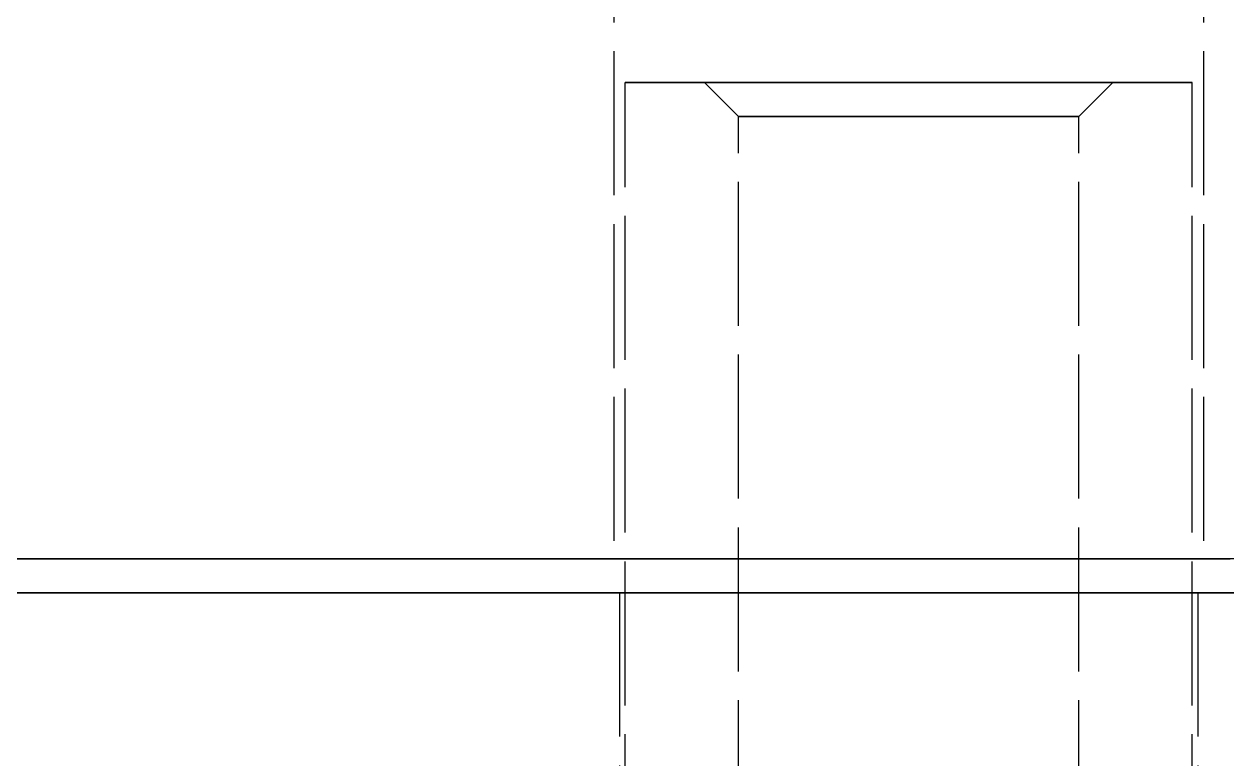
# Model space of a CAD drawing. Header units: millimetres. Extents: x -9 to 221, y -53 to 198.
# Drawn here: x 151.17 to 161.78, y 25.63 to 32.12 of the extents above; entities that cross this region are included whole.
import ezdxf

# ---------------------------------------------------------------- set-up
doc = ezdxf.new("R2010")
doc.units = ezdxf.units.MM
doc.linetypes.add('DASHED', pattern=[1.524, 1.27, -0.254])
doc.layers.add('HIDDEN', color=8, linetype='DASHED')

msp = doc.modelspace()

# ---------------------------------------------------------------- linework, layer by layer
at = {"layer": 'HIDDEN'}
for points in [[(156.375, 33.4), (156.375, 27.4)], [(161.575, 33.4), (161.575, 27.4)], [(161.475, 31.6), (161.39563, 31.6), (161.31627, 31.6), (161.2369, 31.6), (161.15754, 31.6), (161.07817, 31.6), (160.99881, 31.6), (160.91944, 31.6), (160.84008, 31.6), (160.76071, 31.6), (160.68135, 31.6), (160.60198, 31.6), (160.52262, 31.6), (160.44325, 31.6), (160.36389, 31.6), (160.28452, 31.6), (160.20516, 31.6), (160.12579, 31.6), (160.04643, 31.6), (159.96706, 31.6), (159.8877, 31.6), (159.80833, 31.6), (159.72897, 31.6), (159.6496, 31.6), (159.57024, 31.6), (159.49087, 31.6), (159.41151, 31.6), (159.33214, 31.6), (159.25278, 31.6), (159.17341, 31.6), (159.09405, 31.6), (159.01468, 31.6), (158.93532, 31.6), (158.85595, 31.6), (158.77659, 31.6), (158.69722, 31.6), (158.61786, 31.6), (158.53849, 31.6), (158.45913, 31.6), (158.37976, 31.6), (158.3004, 31.6), (158.22103, 31.6), (158.14167, 31.6), (158.0623, 31.6), (157.98294, 31.6), (157.90357, 31.6), (157.82421, 31.6), (157.74484, 31.6), (157.66548, 31.6), (157.58611, 31.6), (157.50675, 31.6), (157.42738, 31.6), (157.34802, 31.6), (157.26865, 31.6), (157.18929, 31.6), (157.10992, 31.6), (157.03056, 31.6), (156.95119, 31.6), (156.87183, 31.6), (156.79246, 31.6), (156.7131, 31.6), (156.63373, 31.6), (156.55437, 31.6), (156.475, 31.6)], [(156.475, 31.6), (156.51468, 31.6), (156.55437, 31.6), (156.59405, 31.6), (156.63373, 31.6), (156.67341, 31.6), (156.7131, 31.6), (156.75278, 31.6), (156.79246, 31.6), (156.83214, 31.6), (156.87183, 31.6), (156.91151, 31.6), (156.95119, 31.6), (156.99087, 31.6), (157.03056, 31.6), (157.07024, 31.6), (157.10992, 31.6), (157.1496, 31.6), (157.18929, 31.6), (157.22897, 31.6), (157.26865, 31.6), (157.30833, 31.6), (157.34802, 31.6), (157.3877, 31.6), (157.42738, 31.6), (157.46706, 31.6), (157.50675, 31.6), (157.54643, 31.6), (157.58611, 31.6), (157.62579, 31.6), (157.66548, 31.6), (157.70516, 31.6), (157.74484, 31.6), (157.78452, 31.6), (157.82421, 31.6), (157.86389, 31.6), (157.90357, 31.6), (157.94325, 31.6), (157.98294, 31.6), (158.02262, 31.6), (158.0623, 31.6), (158.10198, 31.6), (158.14167, 31.6), (158.18135, 31.6), (158.22103, 31.6), (158.26071, 31.6), (158.3004, 31.6), (158.34008, 31.6), (158.37976, 31.6), (158.41944, 31.6), (158.45913, 31.6), (158.49881, 31.6), (158.53849, 31.6), (158.57817, 31.6), (158.61786, 31.6), (158.65754, 31.6), (158.69722, 31.6), (158.7369, 31.6), (158.77659, 31.6), (158.81627, 31.6), (158.85595, 31.6), (158.89563, 31.6), (158.93532, 31.6), (158.975, 31.6)], [(156.475, -25.71), (156.475, 31.6)], [(160.775, 31.6), (160.71786, 31.6), (160.66071, 31.6), (160.60357, 31.6), (160.54643, 31.6), (160.48929, 31.6), (160.43214, 31.6), (160.375, 31.6), (160.31786, 31.6), (160.26071, 31.6), (160.20357, 31.6), (160.14643, 31.6), (160.08929, 31.6), (160.03214, 31.6), (159.975, 31.6), (159.91786, 31.6), (159.86071, 31.6), (159.80357, 31.6), (159.74643, 31.6), (159.68929, 31.6), (159.63214, 31.6), (159.575, 31.6), (159.51786, 31.6), (159.46071, 31.6), (159.40357, 31.6), (159.34643, 31.6), (159.28929, 31.6), (159.23214, 31.6), (159.175, 31.6), (159.11786, 31.6), (159.06071, 31.6), (159.00357, 31.6), (158.94643, 31.6), (158.88929, 31.6), (158.83214, 31.6), (158.775, 31.6), (158.71786, 31.6), (158.66071, 31.6), (158.60357, 31.6), (158.54643, 31.6), (158.48929, 31.6), (158.43214, 31.6), (158.375, 31.6), (158.31786, 31.6), (158.26071, 31.6), (158.20357, 31.6), (158.14643, 31.6), (158.08929, 31.6), (158.03214, 31.6), (157.975, 31.6), (157.91786, 31.6), (157.86071, 31.6), (157.80357, 31.6), (157.74643, 31.6), (157.68929, 31.6), (157.63214, 31.6), (157.575, 31.6), (157.51786, 31.6), (157.46071, 31.6), (157.40357, 31.6), (157.34643, 31.6), (157.28929, 31.6), (157.23214, 31.6), (157.175, 31.6)], [(157.175, 31.6), (157.20357, 31.6), (157.23214, 31.6), (157.26071, 31.6), (157.28929, 31.6), (157.31786, 31.6), (157.34643, 31.6), (157.375, 31.6), (157.40357, 31.6), (157.43214, 31.6), (157.46071, 31.6), (157.48929, 31.6), (157.51786, 31.6), (157.54643, 31.6), (157.575, 31.6), (157.60357, 31.6), (157.63214, 31.6), (157.66071, 31.6), (157.68929, 31.6), (157.71786, 31.6), (157.74643, 31.6), (157.775, 31.6), (157.80357, 31.6), (157.83214, 31.6), (157.86071, 31.6), (157.88929, 31.6), (157.91786, 31.6), (157.94643, 31.6), (157.975, 31.6), (158.00357, 31.6), (158.03214, 31.6), (158.06071, 31.6), (158.08929, 31.6), (158.11786, 31.6), (158.14643, 31.6), (158.175, 31.6), (158.20357, 31.6), (158.23214, 31.6), (158.26071, 31.6), (158.28929, 31.6), (158.31786, 31.6), (158.34643, 31.6), (158.375, 31.6), (158.40357, 31.6), (158.43214, 31.6), (158.46071, 31.6), (158.48929, 31.6), (158.51786, 31.6), (158.54643, 31.6), (158.575, 31.6), (158.60357, 31.6), (158.63214, 31.6), (158.66071, 31.6), (158.68929, 31.6), (158.71786, 31.6), (158.74643, 31.6), (158.775, 31.6), (158.80357, 31.6), (158.83214, 31.6), (158.86071, 31.6), (158.88929, 31.6), (158.91786, 31.6), (158.94643, 31.6), (158.975, 31.6)], [(157.475, 31.3), (157.175, 31.6)], [(158.975, 31.6), (159.00357, 31.6), (159.03214, 31.6), (159.06071, 31.6), (159.08929, 31.6), (159.11786, 31.6), (159.14643, 31.6), (159.175, 31.6), (159.20357, 31.6), (159.23214, 31.6), (159.26071, 31.6), (159.28929, 31.6), (159.31786, 31.6), (159.34643, 31.6), (159.375, 31.6), (159.40357, 31.6), (159.43214, 31.6), (159.46071, 31.6), (159.48929, 31.6), (159.51786, 31.6), (159.54643, 31.6), (159.575, 31.6), (159.60357, 31.6), (159.63214, 31.6), (159.66071, 31.6), (159.68929, 31.6), (159.71786, 31.6), (159.74643, 31.6), (159.775, 31.6), (159.80357, 31.6), (159.83214, 31.6), (159.86071, 31.6), (159.88929, 31.6), (159.91786, 31.6), (159.94643, 31.6), (159.975, 31.6), (160.00357, 31.6), (160.03214, 31.6), (160.06071, 31.6), (160.08929, 31.6), (160.11786, 31.6), (160.14643, 31.6), (160.175, 31.6), (160.20357, 31.6), (160.23214, 31.6), (160.26071, 31.6), (160.28929, 31.6), (160.31786, 31.6), (160.34643, 31.6), (160.375, 31.6), (160.40357, 31.6), (160.43214, 31.6), (160.46071, 31.6), (160.48929, 31.6), (160.51786, 31.6), (160.54643, 31.6), (160.575, 31.6), (160.60357, 31.6), (160.63214, 31.6), (160.66071, 31.6), (160.68929, 31.6), (160.71786, 31.6), (160.74643, 31.6), (160.775, 31.6)], [(158.975, 31.6), (159.01468, 31.6), (159.05437, 31.6), (159.09405, 31.6), (159.13373, 31.6), (159.17341, 31.6), (159.2131, 31.6), (159.25278, 31.6), (159.29246, 31.6), (159.33214, 31.6), (159.37183, 31.6), (159.41151, 31.6), (159.45119, 31.6), (159.49087, 31.6), (159.53056, 31.6), (159.57024, 31.6), (159.60992, 31.6), (159.6496, 31.6), (159.68929, 31.6), (159.72897, 31.6), (159.76865, 31.6), (159.80833, 31.6), (159.84802, 31.6), (159.8877, 31.6), (159.92738, 31.6), (159.96706, 31.6), (160.00675, 31.6), (160.04643, 31.6), (160.08611, 31.6), (160.12579, 31.6), (160.16548, 31.6), (160.20516, 31.6), (160.24484, 31.6), (160.28452, 31.6), (160.32421, 31.6), (160.36389, 31.6), (160.40357, 31.6), (160.44325, 31.6), (160.48294, 31.6), (160.52262, 31.6), (160.5623, 31.6), (160.60198, 31.6), (160.64167, 31.6), (160.68135, 31.6), (160.72103, 31.6), (160.76071, 31.6), (160.8004, 31.6), (160.84008, 31.6), (160.87976, 31.6), (160.91944, 31.6), (160.95913, 31.6), (160.99881, 31.6), (161.03849, 31.6), (161.07817, 31.6), (161.11786, 31.6), (161.15754, 31.6), (161.19722, 31.6), (161.2369, 31.6), (161.27659, 31.6), (161.31627, 31.6), (161.35595, 31.6), (161.39563, 31.6), (161.43532, 31.6), (161.475, 31.6)], [(160.475, 31.3), (160.775, 31.6)], [(161.475, -25.71), (161.475, 31.6)], [(160.475, 31.3), (160.42738, 31.3), (160.37976, 31.3), (160.33214, 31.3), (160.28452, 31.3), (160.2369, 31.3), (160.18929, 31.3), (160.14167, 31.3), (160.09405, 31.3), (160.04643, 31.3), (159.99881, 31.3), (159.95119, 31.3), (159.90357, 31.3), (159.85595, 31.3), (159.80833, 31.3), (159.76071, 31.3), (159.7131, 31.3), (159.66548, 31.3), (159.61786, 31.3), (159.57024, 31.3), (159.52262, 31.3), (159.475, 31.3), (159.42738, 31.3), (159.37976, 31.3), (159.33214, 31.3), (159.28452, 31.3), (159.2369, 31.3), (159.18929, 31.3), (159.14167, 31.3), (159.09405, 31.3), (159.04643, 31.3), (158.99881, 31.3), (158.95119, 31.3), (158.90357, 31.3), (158.85595, 31.3), (158.80833, 31.3), (158.76071, 31.3), (158.7131, 31.3), (158.66548, 31.3), (158.61786, 31.3), (158.57024, 31.3), (158.52262, 31.3), (158.475, 31.3), (158.42738, 31.3), (158.37976, 31.3), (158.33214, 31.3), (158.28452, 31.3), (158.2369, 31.3), (158.18929, 31.3), (158.14167, 31.3), (158.09405, 31.3), (158.04643, 31.3), (157.99881, 31.3), (157.95119, 31.3), (157.90357, 31.3), (157.85595, 31.3), (157.80833, 31.3), (157.76071, 31.3), (157.7131, 31.3), (157.66548, 31.3), (157.61786, 31.3), (157.57024, 31.3), (157.52262, 31.3), (157.475, 31.3)], [(157.475, 31.3), (157.49881, 31.3), (157.52262, 31.3), (157.54643, 31.3), (157.57024, 31.3), (157.59405, 31.3), (157.61786, 31.3), (157.64167, 31.3), (157.66548, 31.3), (157.68929, 31.3), (157.7131, 31.3), (157.7369, 31.3), (157.76071, 31.3), (157.78452, 31.3), (157.80833, 31.3), (157.83214, 31.3), (157.85595, 31.3), (157.87976, 31.3), (157.90357, 31.3), (157.92738, 31.3), (157.95119, 31.3), (157.975, 31.3), (157.99881, 31.3), (158.02262, 31.3), (158.04643, 31.3), (158.07024, 31.3), (158.09405, 31.3), (158.11786, 31.3), (158.14167, 31.3), (158.16548, 31.3), (158.18929, 31.3), (158.2131, 31.3), (158.2369, 31.3), (158.26071, 31.3), (158.28452, 31.3), (158.30833, 31.3), (158.33214, 31.3), (158.35595, 31.3), (158.37976, 31.3), (158.40357, 31.3), (158.42738, 31.3), (158.45119, 31.3), (158.475, 31.3), (158.49881, 31.3), (158.52262, 31.3), (158.54643, 31.3), (158.57024, 31.3), (158.59405, 31.3), (158.61786, 31.3), (158.64167, 31.3), (158.66548, 31.3), (158.68929, 31.3), (158.7131, 31.3), (158.7369, 31.3), (158.76071, 31.3), (158.78452, 31.3), (158.80833, 31.3), (158.83214, 31.3), (158.85595, 31.3), (158.87976, 31.3), (158.90357, 31.3), (158.92738, 31.3), (158.95119, 31.3), (158.975, 31.3)], [(157.475, -25.41), (157.475, 31.3)], [(158.975, 31.3), (158.99881, 31.3), (159.02262, 31.3), (159.04643, 31.3), (159.07024, 31.3), (159.09405, 31.3), (159.11786, 31.3), (159.14167, 31.3), (159.16548, 31.3), (159.18929, 31.3), (159.2131, 31.3), (159.2369, 31.3), (159.26071, 31.3), (159.28452, 31.3), (159.30833, 31.3), (159.33214, 31.3), (159.35595, 31.3), (159.37976, 31.3), (159.40357, 31.3), (159.42738, 31.3), (159.45119, 31.3), (159.475, 31.3), (159.49881, 31.3), (159.52262, 31.3), (159.54643, 31.3), (159.57024, 31.3), (159.59405, 31.3), (159.61786, 31.3), (159.64167, 31.3), (159.66548, 31.3), (159.68929, 31.3), (159.7131, 31.3), (159.7369, 31.3), (159.76071, 31.3), (159.78452, 31.3), (159.80833, 31.3), (159.83214, 31.3), (159.85595, 31.3), (159.87976, 31.3), (159.90357, 31.3), (159.92738, 31.3), (159.95119, 31.3), (159.975, 31.3), (159.99881, 31.3), (160.02262, 31.3), (160.04643, 31.3), (160.07024, 31.3), (160.09405, 31.3), (160.11786, 31.3), (160.14167, 31.3), (160.16548, 31.3), (160.18929, 31.3), (160.2131, 31.3), (160.2369, 31.3), (160.26071, 31.3), (160.28452, 31.3), (160.30833, 31.3), (160.33214, 31.3), (160.35595, 31.3), (160.37976, 31.3), (160.40357, 31.3), (160.42738, 31.3), (160.45119, 31.3), (160.475, 31.3)], [(160.475, -25.41), (160.475, 31.3)], [(161.98643, 27.4), (161.63214, 27.4), (161.27786, 27.4), (160.92357, 27.4), (160.56929, 27.4), (160.215, 27.4), (159.86071, 27.4), (159.50643, 27.4), (159.15214, 27.4), (158.79786, 27.4), (158.44357, 27.4), (158.08929, 27.4), (157.735, 27.4), (157.38071, 27.4), (157.02643, 27.4), (156.67214, 27.4), (156.31786, 27.4), (155.96357, 27.4), (155.60929, 27.4), (155.255, 27.4), (154.90071, 27.4), (154.54643, 27.4), (154.19214, 27.4), (153.83786, 27.4), (153.48357, 27.4), (153.12929, 27.4), (152.775, 27.4), (152.42071, 27.4), (152.06643, 27.4), (151.71214, 27.4), (151.35786, 27.4), (151.00357, 27.4)], [(151.00357, 27.4), (151.18071, 27.4), (151.35786, 27.4), (151.535, 27.4), (151.71214, 27.4), (151.88929, 27.4), (152.06643, 27.4), (152.24357, 27.4), (152.42071, 27.4), (152.59786, 27.4), (152.775, 27.4), (152.95214, 27.4), (153.12929, 27.4), (153.30643, 27.4), (153.48357, 27.4), (153.66071, 27.4), (153.83786, 27.4), (154.015, 27.4), (154.19214, 27.4), (154.36929, 27.4), (154.54643, 27.4), (154.72357, 27.4), (154.90071, 27.4), (155.07786, 27.4), (155.255, 27.4), (155.43214, 27.4), (155.60929, 27.4), (155.78643, 27.4), (155.96357, 27.4), (156.14071, 27.4), (156.31786, 27.4), (156.495, 27.4), (156.67214, 27.4), (156.84929, 27.4), (157.02643, 27.4), (157.20357, 27.4), (157.38071, 27.4), (157.55786, 27.4), (157.735, 27.4), (157.91214, 27.4), (158.08929, 27.4), (158.26643, 27.4), (158.44357, 27.4), (158.62071, 27.4), (158.79786, 27.4), (158.975, 27.4)], [(161.575, 27.4), (161.49246, 27.4), (161.40992, 27.4), (161.32738, 27.4), (161.24484, 27.4), (161.1623, 27.4), (161.07976, 27.4), (160.99722, 27.4), (160.91468, 27.4), (160.83214, 27.4), (160.7496, 27.4), (160.66706, 27.4), (160.58452, 27.4), (160.50198, 27.4), (160.41944, 27.4), (160.3369, 27.4), (160.25437, 27.4), (160.17183, 27.4), (160.08929, 27.4), (160.00675, 27.4), (159.92421, 27.4), (159.84167, 27.4), (159.75913, 27.4), (159.67659, 27.4), (159.59405, 27.4), (159.51151, 27.4), (159.42897, 27.4), (159.34643, 27.4), (159.26389, 27.4), (159.18135, 27.4), (159.09881, 27.4), (159.01627, 27.4), (158.93373, 27.4), (158.85119, 27.4), (158.76865, 27.4), (158.68611, 27.4), (158.60357, 27.4), (158.52103, 27.4), (158.43849, 27.4), (158.35595, 27.4), (158.27341, 27.4), (158.19087, 27.4), (158.10833, 27.4), (158.02579, 27.4), (157.94325, 27.4), (157.86071, 27.4), (157.77817, 27.4), (157.69563, 27.4), (157.6131, 27.4), (157.53056, 27.4), (157.44802, 27.4), (157.36548, 27.4), (157.28294, 27.4), (157.2004, 27.4), (157.11786, 27.4), (157.03532, 27.4), (156.95278, 27.4), (156.87024, 27.4), (156.7877, 27.4), (156.70516, 27.4), (156.62262, 27.4), (156.54008, 27.4), (156.45754, 27.4), (156.375, 27.4)], [(156.375, 27.4), (156.41627, 27.4), (156.45754, 27.4), (156.49881, 27.4), (156.54008, 27.4), (156.58135, 27.4), (156.62262, 27.4), (156.66389, 27.4), (156.70516, 27.4), (156.74643, 27.4), (156.7877, 27.4), (156.82897, 27.4), (156.87024, 27.4), (156.91151, 27.4), (156.95278, 27.4), (156.99405, 27.4), (157.03532, 27.4), (157.07659, 27.4), (157.11786, 27.4), (157.15913, 27.4), (157.2004, 27.4), (157.24167, 27.4), (157.28294, 27.4), (157.32421, 27.4), (157.36548, 27.4), (157.40675, 27.4), (157.44802, 27.4), (157.48929, 27.4), (157.53056, 27.4), (157.57183, 27.4), (157.6131, 27.4), (157.65437, 27.4), (157.69563, 27.4), (157.7369, 27.4), (157.77817, 27.4), (157.81944, 27.4), (157.86071, 27.4), (157.90198, 27.4), (157.94325, 27.4), (157.98452, 27.4), (158.02579, 27.4), (158.06706, 27.4), (158.10833, 27.4), (158.1496, 27.4), (158.19087, 27.4), (158.23214, 27.4), (158.27341, 27.4), (158.31468, 27.4), (158.35595, 27.4), (158.39722, 27.4), (158.43849, 27.4), (158.47976, 27.4), (158.52103, 27.4), (158.5623, 27.4), (158.60357, 27.4), (158.64484, 27.4), (158.68611, 27.4), (158.72738, 27.4), (158.76865, 27.4), (158.80992, 27.4), (158.85119, 27.4), (158.89246, 27.4), (158.93373, 27.4), (158.975, 27.4)], [(158.975, 27.4), (159.01627, 27.4), (159.05754, 27.4), (159.09881, 27.4), (159.14008, 27.4), (159.18135, 27.4), (159.22262, 27.4), (159.26389, 27.4), (159.30516, 27.4), (159.34643, 27.4), (159.3877, 27.4), (159.42897, 27.4), (159.47024, 27.4), (159.51151, 27.4), (159.55278, 27.4), (159.59405, 27.4), (159.63532, 27.4), (159.67659, 27.4), (159.71786, 27.4), (159.75913, 27.4), (159.8004, 27.4), (159.84167, 27.4), (159.88294, 27.4), (159.92421, 27.4), (159.96548, 27.4), (160.00675, 27.4), (160.04802, 27.4), (160.08929, 27.4), (160.13056, 27.4), (160.17183, 27.4), (160.2131, 27.4), (160.25437, 27.4), (160.29563, 27.4), (160.3369, 27.4), (160.37817, 27.4), (160.41944, 27.4), (160.46071, 27.4), (160.50198, 27.4), (160.54325, 27.4), (160.58452, 27.4), (160.62579, 27.4), (160.66706, 27.4), (160.70833, 27.4), (160.7496, 27.4), (160.79087, 27.4), (160.83214, 27.4), (160.87341, 27.4), (160.91468, 27.4), (160.95595, 27.4), (160.99722, 27.4), (161.03849, 27.4), (161.07976, 27.4), (161.12103, 27.4), (161.1623, 27.4), (161.20357, 27.4), (161.24484, 27.4), (161.28611, 27.4), (161.32738, 27.4), (161.36865, 27.4), (161.40992, 27.4), (161.45119, 27.4), (161.49246, 27.4), (161.53373, 27.4), (161.575, 27.4)], [(158.975, 27.4), (159.15214, 27.4), (159.32929, 27.4), (159.50643, 27.4), (159.68357, 27.4), (159.86071, 27.4), (160.03786, 27.4), (160.215, 27.4), (160.39214, 27.4), (160.56929, 27.4), (160.74643, 27.4), (160.92357, 27.4), (161.10071, 27.4), (161.27786, 27.4), (161.455, 27.4), (161.63214, 27.4), (161.80929, 27.4)], [(162.0404, 27.1), (161.67976, 27.1), (161.31913, 27.1), (160.95849, 27.1), (160.59786, 27.1), (160.23722, 27.1), (159.87659, 27.1), (159.51595, 27.1), (159.15532, 27.1), (158.79468, 27.1), (158.43405, 27.1), (158.07341, 27.1), (157.71278, 27.1), (157.35214, 27.1), (156.99151, 27.1), (156.63087, 27.1), (156.27024, 27.1), (155.9096, 27.1), (155.54897, 27.1), (155.18833, 27.1), (154.8277, 27.1), (154.46706, 27.1), (154.10643, 27.1), (153.74579, 27.1), (153.38516, 27.1), (153.02452, 27.1), (152.66389, 27.1), (152.30325, 27.1), (151.94262, 27.1), (151.58198, 27.1), (151.22135, 27.1), (150.86071, 27.1)], [(151.04103, 27.1), (151.22135, 27.1), (151.40167, 27.1), (151.58198, 27.1), (151.7623, 27.1), (151.94262, 27.1), (152.12294, 27.1), (152.30325, 27.1), (152.48357, 27.1), (152.66389, 27.1), (152.84421, 27.1), (153.02452, 27.1), (153.20484, 27.1), (153.38516, 27.1), (153.56548, 27.1), (153.74579, 27.1), (153.92611, 27.1), (154.10643, 27.1), (154.28675, 27.1), (154.46706, 27.1), (154.64738, 27.1), (154.8277, 27.1), (155.00802, 27.1), (155.18833, 27.1), (155.36865, 27.1), (155.54897, 27.1), (155.72929, 27.1), (155.9096, 27.1), (156.08992, 27.1), (156.27024, 27.1), (156.45056, 27.1), (156.63087, 27.1), (156.81119, 27.1), (156.99151, 27.1), (157.17183, 27.1), (157.35214, 27.1), (157.53246, 27.1), (157.71278, 27.1), (157.8931, 27.1), (158.07341, 27.1), (158.25373, 27.1), (158.43405, 27.1), (158.61437, 27.1), (158.79468, 27.1), (158.975, 27.1)], [(161.525, 27.1), (161.44405, 27.1), (161.3631, 27.1), (161.28214, 27.1), (161.20119, 27.1), (161.12024, 27.1), (161.03929, 27.1), (160.95833, 27.1), (160.87738, 27.1), (160.79643, 27.1), (160.71548, 27.1), (160.63452, 27.1), (160.55357, 27.1), (160.47262, 27.1), (160.39167, 27.1), (160.31071, 27.1), (160.22976, 27.1), (160.14881, 27.1), (160.06786, 27.1), (159.9869, 27.1), (159.90595, 27.1), (159.825, 27.1), (159.74405, 27.1), (159.6631, 27.1), (159.58214, 27.1), (159.50119, 27.1), (159.42024, 27.1), (159.33929, 27.1), (159.25833, 27.1), (159.17738, 27.1), (159.09643, 27.1), (159.01548, 27.1), (158.93452, 27.1), (158.85357, 27.1), (158.77262, 27.1), (158.69167, 27.1), (158.61071, 27.1), (158.52976, 27.1), (158.44881, 27.1), (158.36786, 27.1), (158.2869, 27.1), (158.20595, 27.1), (158.125, 27.1), (158.04405, 27.1), (157.9631, 27.1), (157.88214, 27.1), (157.80119, 27.1), (157.72024, 27.1), (157.63929, 27.1), (157.55833, 27.1), (157.47738, 27.1), (157.39643, 27.1), (157.31548, 27.1), (157.23452, 27.1), (157.15357, 27.1), (157.07262, 27.1), (156.99167, 27.1), (156.91071, 27.1), (156.82976, 27.1), (156.74881, 27.1), (156.66786, 27.1), (156.5869, 27.1), (156.50595, 27.1), (156.425, 27.1)], [(156.425, 27.1), (156.46548, 27.1), (156.50595, 27.1), (156.54643, 27.1), (156.5869, 27.1), (156.62738, 27.1), (156.66786, 27.1), (156.70833, 27.1), (156.74881, 27.1), (156.78929, 27.1), (156.82976, 27.1), (156.87024, 27.1), (156.91071, 27.1), (156.95119, 27.1), (156.99167, 27.1), (157.03214, 27.1), (157.07262, 27.1), (157.1131, 27.1), (157.15357, 27.1), (157.19405, 27.1), (157.23452, 27.1), (157.275, 27.1), (157.31548, 27.1), (157.35595, 27.1), (157.39643, 27.1), (157.4369, 27.1), (157.47738, 27.1), (157.51786, 27.1), (157.55833, 27.1), (157.59881, 27.1), (157.63929, 27.1), (157.67976, 27.1), (157.72024, 27.1), (157.76071, 27.1), (157.80119, 27.1), (157.84167, 27.1), (157.88214, 27.1), (157.92262, 27.1), (157.9631, 27.1), (158.00357, 27.1), (158.04405, 27.1), (158.08452, 27.1), (158.125, 27.1), (158.16548, 27.1), (158.20595, 27.1), (158.24643, 27.1), (158.2869, 27.1), (158.32738, 27.1), (158.36786, 27.1), (158.40833, 27.1), (158.44881, 27.1), (158.48929, 27.1), (158.52976, 27.1), (158.57024, 27.1), (158.61071, 27.1), (158.65119, 27.1), (158.69167, 27.1), (158.73214, 27.1), (158.77262, 27.1), (158.8131, 27.1), (158.85357, 27.1), (158.89405, 27.1), (158.93452, 27.1), (158.975, 27.1)], [(156.425, 27.1), (156.425, -20.2)], [(158.975, 27.1), (159.15532, 27.1), (159.33563, 27.1), (159.51595, 27.1), (159.69627, 27.1), (159.87659, 27.1), (160.0569, 27.1), (160.23722, 27.1), (160.41754, 27.1), (160.59786, 27.1), (160.77817, 27.1), (160.95849, 27.1), (161.13881, 27.1), (161.31913, 27.1), (161.49944, 27.1), (161.67976, 27.1), (161.86008, 27.1)], [(158.975, 27.1), (159.01548, 27.1), (159.05595, 27.1), (159.09643, 27.1), (159.1369, 27.1), (159.17738, 27.1), (159.21786, 27.1), (159.25833, 27.1), (159.29881, 27.1), (159.33929, 27.1), (159.37976, 27.1), (159.42024, 27.1), (159.46071, 27.1), (159.50119, 27.1), (159.54167, 27.1), (159.58214, 27.1), (159.62262, 27.1), (159.6631, 27.1), (159.70357, 27.1), (159.74405, 27.1), (159.78452, 27.1), (159.825, 27.1), (159.86548, 27.1), (159.90595, 27.1), (159.94643, 27.1), (159.9869, 27.1), (160.02738, 27.1), (160.06786, 27.1), (160.10833, 27.1), (160.14881, 27.1), (160.18929, 27.1), (160.22976, 27.1), (160.27024, 27.1), (160.31071, 27.1), (160.35119, 27.1), (160.39167, 27.1), (160.43214, 27.1), (160.47262, 27.1), (160.5131, 27.1), (160.55357, 27.1), (160.59405, 27.1), (160.63452, 27.1), (160.675, 27.1), (160.71548, 27.1), (160.75595, 27.1), (160.79643, 27.1), (160.8369, 27.1), (160.87738, 27.1), (160.91786, 27.1), (160.95833, 27.1), (160.99881, 27.1), (161.03929, 27.1), (161.07976, 27.1), (161.12024, 27.1), (161.16071, 27.1), (161.20119, 27.1), (161.24167, 27.1), (161.28214, 27.1), (161.32262, 27.1), (161.3631, 27.1), (161.40357, 27.1), (161.44405, 27.1), (161.48452, 27.1), (161.525, 27.1)], [(161.525, 27.1), (161.525, -20.2)]]:
    msp.add_lwpolyline(points, dxfattribs=at)

doc.saveas('drawing.dxf')
